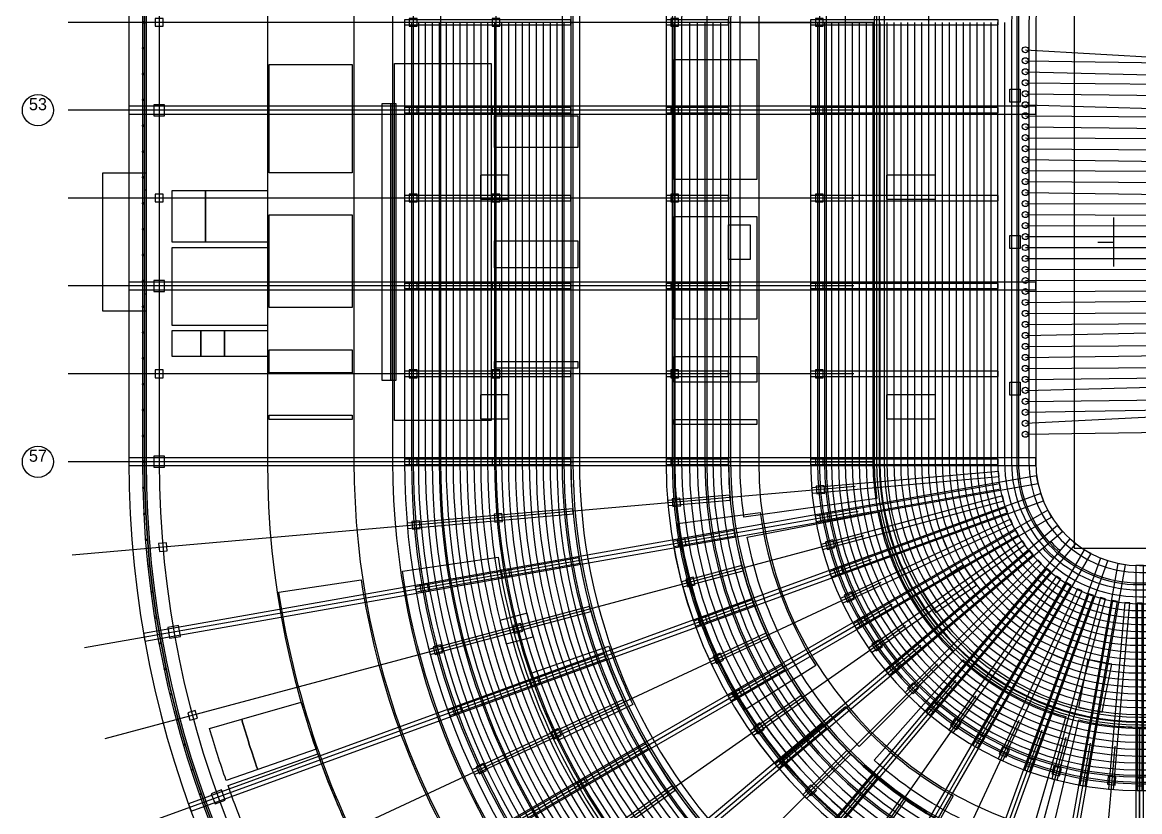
# Model space of a CAD drawing. Extents: x -180904 to 227412, y -304894 to 186390.
# Drawn here: x -180904 to -51864, y -65810 to 25384 of the extents above; entities that cross this region are included whole.
import ezdxf
from ezdxf.enums import TextEntityAlignment as Align

# ---------------------------------------------------------------- set-up
doc = ezdxf.new("R2010")
doc.units = 0
for name, color, linetype in [('01_GOALS', 3, 'CONTINUOUS'), ('01_SURFACE', 3, 'CONTINUOUS'), ('02_FRONT_ROW_LINE', 8, 'CONTINUOUS'), ('02_ROW_LINES', 8, 'CONTINUOUS'), ('02_TIER_EDGES', 8, 'CONTINUOUS'), ('05_LEVELS', 40, 'CONTINUOUS'), ('06_FLOOR_PLATES', 9, 'CONTINUOUS'), ('06_PROGRAM_CLUB_LOUNGE', 9, 'CONTINUOUS'), ('06_PROGRAM_CONCESSIONS', 9, 'CONTINUOUS'), ('06_PROGRAM_FIRST_AID', 9, 'CONTINUOUS'), ('06_PROGRAM_RETAIL', 9, 'CONTINUOUS'), ('06_PROGRAM_TOILETS', 9, 'CONTINUOUS'), ('07_CORES', 6, 'CONTINUOUS'), ('07_VOMITORIES', 6, 'CONTINUOUS'), ('08_COLUMNS', 8, 'CONTINUOUS'), ('08_GRID', 8, 'CONTINUOUS'), ('08_RAKERS', 8, 'CONTINUOUS'), ('09_DECK', 254, 'CONTINUOUS'), ('09_PRIMARY_FRAMES', 254, 'CONTINUOUS'), ('10_BANDS', 252, 'CONTINUOUS'), ('10_MULLIONS', 252, 'CONTINUOUS'), ('10_PORTALS', 252, 'CONTINUOUS'), ('10_SKIN', 252, 'CONTINUOUS'), ('11_AIR_HANDLING', 4, 'CONTINUOUS'), ('11_DUCT_ZONES', 4, 'CONTINUOUS'), ('11_RISERS', 4, 'CONTINUOUS'), ('12_CABLE_TRAYS', 30, 'CONTINUOUS'), ('12_RISERS', 30, 'CONTINUOUS'), ('12_ROOMS', 30, 'CONTINUOUS'), ('13_RISERS', 150, 'CONTINUOUS'), ('14_AIMING', 2, 'CONTINUOUS'), ('14_CATWALK', 2, 'CONTINUOUS'), ('14_FLOODLIGHTS', 2, 'CONTINUOUS'), ('15_BROADCAST_CAMERAS', 130, 'CONTINUOUS'), ('15_RIBBON_BOARDS', 130, 'CONTINUOUS'), ('15_SPEAKERS', 130, 'CONTINUOUS'), ('15_VIDEO_BOARDS', 130, 'CONTINUOUS'), ('16_EVENT_OPERATIONS', 33, 'CONTINUOUS'), ('16_MEDICAL', 33, 'CONTINUOUS'), ('16_SERVICE_CORRIDOR', 33, 'CONTINUOUS'), ('16_STORAGE', 33, 'CONTINUOUS'), ('16_TEAM_LOCKER_ROOMS', 33, 'CONTINUOUS')]:
    doc.layers.add(name, color=color, linetype=linetype)

msp = doc.modelspace()

# ---------------------------------------------------------------- linework, layer by layer
at = {"layer": '01_GOALS'}
for p, q in [((-54864, -2819.4), (-54864, 2819.4)), ((-54864, 2819.4), (-54864, 2819.4)), ((-56692.8, 0), (-56692.8, 0)), ((-56692.8, 0), (-54864, 0)), ((-54864, -2819.4), (-54864, -2819.4))]:
    msp.add_line(p, q, dxfattribs=at)
at = {"layer": '01_SURFACE'}
msp.add_lwpolyline([(-59436, -35356.8), (59436, -35356.8), (59436, 35356.8), (-59436, 35356.8)], close=True, dxfattribs=at)
at = {"layer": '02_FRONT_ROW_LINE'}
msp.add_lwpolyline([(65864, -25384), (65864, 25384, 0.414), (51864, 39384), (-51864, 39384, 0.414), (-65864, 25384), (-65864, -25384, 0.414), (-51864, -39384), (51864, -39384, 0.414)], format="xyb", close=True, dxfattribs=at)
at = {"layer": '02_ROW_LINES'}
for p, q in [((-135964, 25384), (-135964, -25384)), ((-135164, 25384), (-135164, -25384)), ((-134364, 25384), (-134364, -25384)), ((-133564, 25384), (-133564, -25384)), ((-132764, 25384), (-132764, -25384)), ((-131964, 25384), (-131964, -25384)), ((-131164, 25384), (-131164, -25384)), ((-130364, 25384), (-130364, -25384)), ((-129564, 25384), (-129564, -25384)), ((-128764, 25384), (-128764, -25384)), ((-127964, 25384), (-127964, -25384)), ((-127164, 25384), (-127164, -25384)), ((-126364, 25384), (-126364, -25384)), ((-125564, 25384), (-125564, -25384)), ((-124764, 25384), (-124764, -25384)), ((-123964, 25384), (-123964, -25384)), ((-123164, 25384), (-123164, -25384)), ((-122364, 25384), (-122364, -25384)), ((-121564, 25384), (-121564, -25384)), ((-120764, 25384), (-120764, -25384)), ((-119964, 25384), (-119964, -25384)), ((-119164, 25384), (-119164, -25384)), ((-118364, 25384), (-118364, -25384)), ((-117564, 25384), (-117564, -25384)), ((-105664, 25384), (-105664, -25384)), ((-104764, 25384), (-104764, -25384)), ((-103864, 25384), (-103864, -25384)), ((-102964, 25384), (-102964, -25384)), ((-102064, 25384), (-102064, -25384)), ((-101164, 25384), (-101164, -25384)), ((-100264, 25384), (-100264, -25384)), ((-99364, 25384), (-99364, -25384)), ((-89064, 25384), (-89064, -25384)), ((-88264, 25384), (-88264, -25384)), ((-87464, 25384), (-87464, -25384)), ((-86664, 25384), (-86664, -25384)), ((-85864, 25384), (-85864, -25384)), ((-85064, 25384), (-85064, -25384)), ((-84264, 25384), (-84264, -25384)), ((-83464, 25384), (-83464, -25384)), ((-82664, 25384), (-82664, -25384)), ((-81864, 25384), (-81864, -25384)), ((-81064, 25384), (-81064, -25384)), ((-80264, 25384), (-80264, -25384)), ((-79464, 25384), (-79464, -25384)), ((-78664, 25384), (-78664, -25384)), ((-77864, 25384), (-77864, -25384)), ((-77064, 25384), (-77064, -25384)), ((-76264, 25384), (-76264, -25384)), ((-75464, 25384), (-75464, -25384)), ((-74664, 25384), (-74664, -25384)), ((-73864, 25384), (-73864, -25384)), ((-73064, 25384), (-73064, -25384)), ((-72264, 25384), (-72264, -25384)), ((-71464, 25384), (-71464, -25384)), ((-70664, 25384), (-70664, -25384)), ((-69864, 25384), (-69864, -25384)), ((-69064, 25384), (-69064, -25384)), ((-68264, 25384), (-68264, -25384)), ((-67464, 25384), (-67464, -25384)), ((-66664, 25384), (-66664, -25384)), ((-65864, 25384), (-65864, -25384)), ((-51864, -39384), (51864, -39384)), ((-51864, -40184), (51864, -40184)), ((-51864, -40984), (51864, -40984)), ((-51864, -41784), (51864, -41784)), ((-51864, -42584), (51864, -42584)), ((-51864, -43384), (51864, -43384)), ((-51864, -44184), (51864, -44184)), ((-51864, -44984), (51864, -44984)), ((-51864, -45784), (51864, -45784)), ((-51864, -46584), (51864, -46584)), ((-51864, -47384), (51864, -47384)), ((-51864, -48184), (51864, -48184)), ((-51864, -48984), (51864, -48984)), ((-51864, -49784), (51864, -49784)), ((-51864, -50584), (51864, -50584)), ((-51864, -51384), (51864, -51384)), ((-51864, -52184), (51864, -52184)), ((-51864, -52984), (51864, -52984)), ((-51864, -53784), (51864, -53784)), ((-51864, -54584), (51864, -54584)), ((-51864, -55384), (51864, -55384)), ((-51864, -56184), (51864, -56184)), ((-51864, -56984), (51864, -56984)), ((-51864, -57784), (51864, -57784)), ((-51864, -58584), (51864, -58584)), ((-51864, -59384), (51864, -59384)), ((-51864, -60184), (51864, -60184)), ((-51864, -60984), (51864, -60984)), ((-51864, -61784), (51864, -61784)), ((-51864, -62584), (51864, -62584))]:
    msp.add_line(p, q, dxfattribs=at)
for centre, radius, start, end in [((-51864, 25384), 14800, 90, 180), ((-51864, 25384), 14000, 90, 180), ((-51864, -25384), 84100, 180, 270), ((-51864, -25384), 83300, 180, 270), ((-51864, -25384), 82500, 180, 270), ((-51864, -25384), 81700, 180, 270), ((-51864, -25384), 80900, 180, 270), ((-51864, -25384), 80100, 180, 270), ((-51864, -25384), 79300, 180, 270), ((-51864, -25384), 78500, 180, 270), ((-51864, -25384), 77700, 180, 270), ((-51864, -25384), 76900, 180, 270), ((-51864, -25384), 76100, 180, 270), ((-51864, -25384), 75300, 180, 270), ((-51864, -25384), 74500, 180, 270), ((-51864, -25384), 73700, 180, 270), ((-51864, -25384), 72900, 180, 270), ((-51864, -25384), 72100, 180, 270), ((-51864, -25384), 71300, 180, 270), ((-51864, -25384), 70500, 180, 270), ((-51864, -25384), 69700, 180, 270), ((-51864, -25384), 68900, 180, 270), ((-51864, -25384), 68100, 180, 270), ((-51864, -25384), 67300, 180, 270), ((-51864, -25384), 66500, 180, 270), ((-51864, -25384), 65700, 180, 270), ((-51864, -25384), 53800, 180, 270), ((-51864, -25384), 52900, 180, 270), ((-51864, -25384), 52000, 180, 270), ((-51864, -25384), 51100, 180, 270), ((-51864, -25384), 50200, 180, 270), ((-51864, -25384), 49300, 180, 270), ((-51864, -25384), 48400, 180, 270), ((-51864, -25384), 47500, 180, 270), ((-51864, -25384), 37200, 180, 270), ((-51864, -25384), 36400, 180, 270), ((-51864, -25384), 35600, 180, 270), ((-51864, -25384), 34800, 180, 270), ((-51864, -25384), 34000, 180, 270), ((-51864, -25384), 33200, 180, 270), ((-51864, -25384), 32400, 180, 270), ((-51864, -25384), 31600, 180, 270), ((-51864, -25384), 30800, 180, 270), ((-51864, -25384), 30000, 180, 270), ((-51864, -25384), 29200, 180, 270), ((-51864, -25384), 28400, 180, 270), ((-51864, -25384), 27600, 180, 270), ((-51864, -25384), 26800, 180, 270), ((-51864, -25384), 26000, 180, 270), ((-51864, -25384), 25200, 180, 270), ((-51864, -25384), 24400, 180, 270), ((-51864, -25384), 23600, 180, 270), ((-51864, -25384), 22800, 180, 270), ((-51864, -25384), 22000, 180, 270), ((-51864, -25384), 21200, 180, 270), ((-51864, -25384), 20400, 180, 270), ((-51864, -25384), 19600, 180, 270), ((-51864, -25384), 18800, 180, 270), ((-51864, -25384), 18000, 180, 270), ((-51864, -25384), 17200, 180, 270), ((-51864, -25384), 16400, 180, 270), ((-51864, -25384), 15600, 180, 270), ((-51864, -25384), 14800, 180, 270), ((-51864, -25384), 14000, 180, 270)]:
    msp.add_arc(centre, radius, start, end, dxfattribs=at)
at = {"layer": '02_TIER_EDGES'}
for p, q in [((-136764, 25384), (-136764, -25384)), ((-106564, 25384), (-106564, -25384)), ((-89864, 25384), (-89864, -25384)), ((-51864, -63384), (51864, -63384))]:
    msp.add_line(p, q, dxfattribs=at)
for radius in [84900, 54700, 38000]:
    msp.add_arc((-51864, -25384), radius, 180, 270, dxfattribs=at)
at = {"layer": '05_LEVELS'}
for points in [[(118564, -25384), (118564, 25384, 0.414), (51864, 92084), (-51864, 92084, 0.414), (-118564, 25384), (-118564, -25384, 0.414), (-51864, -92084), (51864, -92084, 0.414)], [(104764, -25384), (104764, 25384, 0.414), (51864, 78284), (-51864, 78284, 0.414), (-104764, 25384), (-104764, -25384, 0.414), (-51864, -78284), (51864, -78284, 0.414)], [(101864, -25384), (101864, 25384, 0.414), (51864, 75384), (-51864, 75384, 0.414), (-101864, 25384), (-101864, -25384, 0.414), (-51864, -75384), (51864, -75384, 0.414)], [(88064, -25384), (88064, 25384, 0.414), (51864, 61584), (-51864, 61584, 0.414), (-88064, 25384), (-88064, -25384, 0.414), (-51864, -61584), (51864, -61584, 0.414)]]:
    msp.add_lwpolyline(points, format="xyb", close=True, dxfattribs=at)
at = {"layer": '06_FLOOR_PLATES'}
for points in [[(152604, -25384), (152604, 25384, 0.414), (51864, 126124), (-51864, 126124, 0.414), (-152604, 25384), (-152604, -25384, 0.414), (-51864, -126124), (51864, -126124, 0.414)], [(138136.051, -25384), (138136.051, 25384, 0.414), (51864, 111656.051), (-51864, 111656.051, 0.414), (-138136.051, 25384), (-138136.051, -25384, 0.414), (-51864, -111656.051), (51864, -111656.051, 0.414)], [(132604, -25384), (132604, 25384, 0.414), (51864, 106124), (-51864, 106124, 0.414), (-132604, 25384), (-132604, -25384, 0.414), (-51864, -106124), (51864, -106124, 0.414)], [(106564, -25384), (106564, 25384, 0.414), (51864, 80084), (-51864, 80084, 0.414), (-106564, 25384), (-106564, -25384, 0.414), (-51864, -80084), (51864, -80084, 0.414)], [(105864, -25384), (105864, 25384, 0.414), (51864, 79384), (-51864, 79384, 0.414), (-105864, 25384), (-105864, -25384, 0.414), (-51864, -79384), (51864, -79384, 0.414)], [(85864, -25384), (85864, 25384, 0.414), (51864, 59384), (-51864, 59384, 0.414), (-85864, 25384), (-85864, -25384, 0.414), (-51864, -59384), (51864, -59384, 0.414)]]:
    msp.add_lwpolyline(points, format="xyb", close=True, dxfattribs=at)
at = {"layer": '06_PROGRAM_CLUB_LOUNGE'}
msp.add_lwpolyline([(-126764, 20613.589), (-126764, -20613.589), (-137936.051, -20613.589), (-137936.051, 20613.589)], close=True, dxfattribs=at)
msp.add_lwpolyline([(-125949.606, -36399.125, 0.33), (-62879.125, -99469.606), (-64522.136, -110520.182, -0.33), (-137000.182, -38042.136)], format="xyb", close=True, dxfattribs=at)
at = {"layer": '06_PROGRAM_CONCESSIONS'}
for points in [[(-142804, 3146.632), (-142804, -7576.521), (-152404, -7576.521), (-152404, 3146.632)], [(-96064, 2940.306), (-96064, -8929.108), (-105664, -8929.108), (-105664, 2940.306)], [(-116764, 130.092), (-116764, -2992.126), (-126364, -2992.126), (-126364, 130.092)]]:
    msp.add_lwpolyline(points, close=True, dxfattribs=at)
msp.add_lwpolyline([(-85828.297, -53669.448, 0.092), (-73407.692, -63978.162), (-78086.865, -72360.604, -0.092), (-93205.157, -59812.893)], format="xyb", close=True, dxfattribs=at)
at = {"layer": '06_PROGRAM_FIRST_AID'}
for points in [[(-142804, -19984.331), (-142804, -20520.489), (-152404, -20520.489), (-152404, -19984.331)], [(-96064, -20492.507), (-96064, -21085.977), (-105664, -21085.977), (-105664, -20492.507)]]:
    msp.add_lwpolyline(points, close=True, dxfattribs=at)
at = {"layer": '06_PROGRAM_RETAIL'}
for points in [[(-142804, -12440.032), (-142804, -15120.82), (-152404, -15120.82), (-152404, -12440.032)], [(-116764, -13797.786), (-116764, -14578.34), (-126364, -14578.34), (-126364, -13797.786)], [(-96064, -13227.131), (-96064, -16194.484), (-105664, -16194.484), (-105664, -13227.131)]]:
    msp.add_lwpolyline(points, close=True, dxfattribs=at)
at = {"layer": '06_PROGRAM_TOILETS'}
for points in [[(-96064, 21085.977), (-96064, 7238.328), (-105664, 7238.328), (-105664, 21085.977)], [(-142804, 20520.489), (-142804, 8010.143), (-152404, 8010.143), (-152404, 20520.489)], [(-116764, 14578.34), (-116764, 10935.752), (-126364, 10935.752), (-126364, 14578.34)]]:
    msp.add_lwpolyline(points, close=True, dxfattribs=at)
for points in [[(-95673.744, -31244.571, 0.108), (-89278.843, -48916.309), (-97405.143, -54027.398, -0.108), (-105188.983, -32517.456)], [(-141776.304, -39017.092, 0.097), (-129977.93, -71948.982), (-138223.957, -76864.573, -0.097), (-151267.816, -40456.258)], [(-113170.417, -46680.32, 0.028), (-110386.359, -53440.077), (-119042.979, -57590.129, -0.028), (-122238.854, -49830.469)]]:
    msp.add_lwpolyline(points, format="xyb", close=True, dxfattribs=at)
at = {"layer": '07_CORES'}
msp.add_lwpolyline([(-152604, -632.175), (-152604, -9632.175), (-163604, -9632.175), (-163604, -632.175)], close=True, dxfattribs=at)
msp.add_lwpolyline([(-146786.743, -59121.523, 0.021), (-143591.724, -67032.195), (-153607.656, -71579.844, -0.021), (-157151.545, -62805.39)], format="xyb", close=True, dxfattribs=at)
at = {"layer": '07_VOMITORIES'}
for points in [[(-124739, 7746), (-127989, 7746), (-127989, 4946), (-124739, 4946)], [(-75439, 7746), (-81089, 7746), (-81089, 4946), (-75439, 4946)], [(-124739, -17638), (-127989, -17638), (-127989, -20438), (-124739, -20438)], [(-75439, -17638), (-81089, -17638), (-81089, -20438), (-75439, -20438)], [(-72243.694, -37317.511), (-76941.498, -40456.483), (-75385.901, -42784.598), (-70688.098, -39645.626)], [(-122618.191, -42893.142), (-125757.45, -43734.304), (-125032.757, -46438.896), (-121893.498, -45597.734)], [(-57836.354, -48232.887), (-58938.614, -53774.323), (-56192.415, -54320.576), (-55090.155, -48779.139)]]:
    msp.add_lwpolyline(points, close=True, dxfattribs=at)
at = {"layer": '08_COLUMNS'}
for points in [[(-164654, 25834), (-165554, 25834), (-165554, 24934), (-164654, 24934)], [(-135314, 25834), (-136214, 25834), (-136214, 24934), (-135314, 24934)], [(-125754, 25834), (-126654, 25834), (-126654, 24934), (-125754, 24934)], [(-105114, 25834), (-106014, 25834), (-106014, 24934), (-105114, 24934)], [(-88414, 25834), (-89314, 25834), (-89314, 24934), (-88414, 24934)], [(-164474, 15860.4), (-165734, 15860.4), (-165734, 14600.4), (-164474, 14600.4)], [(-135314, 15680.4), (-136214, 15680.4), (-136214, 14780.4), (-135314, 14780.4)], [(-125754, 15680.4), (-126654, 15680.4), (-126654, 14780.4), (-125754, 14780.4)], [(-105114, 15680.4), (-106014, 15680.4), (-106014, 14780.4), (-105114, 14780.4)], [(-88414, 15680.4), (-89314, 15680.4), (-89314, 14780.4), (-88414, 14780.4)], [(-164654, 5526.8), (-165554, 5526.8), (-165554, 4626.8), (-164654, 4626.8)], [(-135314, 5526.8), (-136214, 5526.8), (-136214, 4626.8), (-135314, 4626.8)], [(-125754, 5526.8), (-126654, 5526.8), (-126654, 4626.8), (-125754, 4626.8)], [(-105114, 5526.8), (-106014, 5526.8), (-106014, 4626.8), (-105114, 4626.8)], [(-88414, 5526.8), (-89314, 5526.8), (-89314, 4626.8), (-88414, 4626.8)], [(-164474, -4446.8), (-165734, -4446.8), (-165734, -5706.8), (-164474, -5706.8)], [(-135314, -4626.8), (-136214, -4626.8), (-136214, -5526.8), (-135314, -5526.8)], [(-125754, -4626.8), (-126654, -4626.8), (-126654, -5526.8), (-125754, -5526.8)], [(-105114, -4626.8), (-106014, -4626.8), (-106014, -5526.8), (-105114, -5526.8)], [(-88414, -4626.8), (-89314, -4626.8), (-89314, -5526.8), (-88414, -5526.8)], [(-164654, -14780.4), (-165554, -14780.4), (-165554, -15680.4), (-164654, -15680.4)], [(-135314, -14780.4), (-136214, -14780.4), (-136214, -15680.4), (-135314, -15680.4)], [(-125754, -14780.4), (-126654, -14780.4), (-126654, -15680.4), (-125754, -15680.4)], [(-105114, -14780.4), (-106014, -14780.4), (-106014, -15680.4), (-105114, -15680.4)], [(-88414, -14780.4), (-89314, -14780.4), (-89314, -15680.4), (-88414, -15680.4)], [(-164474, -24754), (-165734, -24754), (-165734, -26014), (-164474, -26014)], [(-135314, -24934), (-136214, -24934), (-136214, -25834), (-135314, -25834)], [(-125754, -24934), (-126654, -24934), (-126654, -25834), (-125754, -25834)], [(-105114, -24934), (-106014, -24934), (-106014, -25834), (-105114, -25834)], [(-88414, -24934), (-89314, -24934), (-89314, -25834), (-88414, -25834)], [(-88314.136, -28121.255), (-89210.712, -28199.695), (-89132.271, -29096.27), (-88235.696, -29017.83)], [(-104950.588, -29576.756), (-105847.163, -29655.196), (-105768.723, -30551.771), (-104872.148, -30473.331)], [(-135035.668, -32208.859), (-135932.243, -32287.299), (-135853.803, -33183.875), (-134957.227, -33105.434)], [(-125512.046, -31375.65), (-126408.622, -31454.09), (-126330.181, -32350.666), (-125433.606, -32272.225)], [(-87936.865, -31287.677), (-88823.192, -31443.961), (-88666.909, -32330.288), (-87780.582, -32174.004)], [(-164264.02, -34766.009), (-165160.595, -34844.449), (-165082.155, -35741.024), (-164185.58, -35662.584)], [(-104383.155, -34187.602), (-105269.482, -34343.885), (-105113.198, -35230.212), (-104226.871, -35073.929)], [(-87285.058, -34409.169), (-88154.391, -34642.107), (-87921.454, -35511.44), (-87052.12, -35278.503)], [(-124709.587, -37771.7), (-125595.914, -37927.984), (-125439.63, -38814.311), (-124553.303, -38658.027)], [(-86363.674, -37461.975), (-87209.398, -37769.793), (-86901.58, -38615.516), (-86055.856, -38307.698)], [(-134124.349, -39431.777), (-135010.676, -39588.06), (-134854.392, -40474.387), (-133968.065, -40318.104)], [(-103416.019, -38731.448), (-104285.352, -38964.385), (-104052.415, -39833.718), (-103183.082, -39600.781)], [(-85179.728, -40422.859), (-85995.405, -40803.215), (-85615.048, -41618.892), (-84799.371, -41238.536)], [(-102056.541, -43173.711), (-102902.264, -43481.529), (-102594.446, -44327.252), (-101748.723, -44019.434)], [(-83742.229, -43269.289), (-84521.651, -43719.289), (-84071.651, -44498.711), (-83292.229, -44048.711)], [(-162872.599, -44318.092), (-164113.457, -44536.889), (-163894.66, -45777.747), (-162653.803, -45558.95)], [(-123352.728, -44073.473), (-124222.061, -44306.41), (-123989.124, -45175.743), (-123119.791, -44942.806)], [(-82062.117, -45979.6), (-82799.353, -46495.819), (-82283.135, -47233.056), (-81545.898, -46716.837)], [(-132586.979, -46547.783), (-133456.312, -46780.72), (-133223.375, -47650.053), (-132354.042, -47417.116)], [(-100315.068, -47480.584), (-101130.745, -47860.94), (-100750.388, -48676.617), (-99934.711, -48296.261)], [(-80152.179, -48533.167), (-80841.619, -49111.676), (-80263.11, -49801.116), (-79573.67, -49222.607)], [(-121451.797, -50233.007), (-122297.52, -50540.825), (-121989.702, -51386.548), (-121143.979, -51078.73)], [(-78026.951, -50910.555), (-78663.347, -51546.951), (-78026.951, -52183.347), (-77390.555, -51546.951)], [(-98204.853, -51619.289), (-98984.276, -52069.289), (-98534.276, -52848.711), (-97754.853, -52398.711)], [(-160927.243, -54141.533), (-161796.576, -54374.471), (-161563.639, -55243.804), (-160694.305, -55010.867)], [(-130435.258, -53502.719), (-131280.982, -53810.537), (-130973.163, -54656.261), (-130127.44, -54348.443)], [(-75702.607, -53093.67), (-76281.116, -53783.11), (-75591.676, -54361.619), (-75013.167, -53672.179)], [(-73196.837, -55065.898), (-73713.056, -55803.135), (-72975.819, -56319.353), (-72459.6, -55582.117)], [(-119021.261, -56203.425), (-119836.938, -56583.781), (-119456.581, -57399.458), (-118640.904, -57019.102)], [(-95741.956, -55558.327), (-96479.193, -56074.546), (-95962.974, -56811.782), (-95225.737, -56295.564)], [(-70528.711, -56812.229), (-70978.711, -57591.651), (-70199.289, -58041.651), (-69749.289, -57262.229)], [(-92945.121, -59267.72), (-93634.561, -59846.229), (-93056.052, -60535.669), (-92366.612, -59957.16)], [(-67718.536, -58319.371), (-68098.892, -59135.048), (-67283.215, -59515.405), (-66902.859, -58699.728)], [(-127685.563, -60243.655), (-128501.24, -60624.012), (-128120.884, -61439.689), (-127305.207, -61059.332)], [(-64787.698, -59575.856), (-65095.516, -60421.58), (-64249.793, -60729.398), (-63941.975, -59883.674)], [(-61758.503, -60572.12), (-61991.44, -61441.454), (-61122.107, -61674.391), (-60889.169, -60805.058)], [(-58654.004, -61300.582), (-58810.288, -62186.909), (-57923.961, -62343.192), (-57767.677, -61456.865)], [(-55497.83, -61755.696), (-55576.27, -62652.271), (-54679.695, -62730.712), (-54601.255, -61834.136)], [(-52314, -61934), (-52314, -62834), (-51414, -62834), (-51414, -61934)], [(-116079.617, -61939.289), (-116859.04, -62389.289), (-116409.04, -63168.711), (-115629.617, -62718.711)], [(-89835.634, -62719.238), (-90472.03, -63355.634), (-89835.634, -63992.03), (-89199.238, -63355.634)], [(-157898.259, -63306.882), (-159082.271, -63737.827), (-158651.326, -64921.84), (-157467.313, -64490.895)]]:
    msp.add_lwpolyline(points, close=True, dxfattribs=at)
at = {"layer": '08_GRID'}
for p, q in [((-84864, 25384), (-175604, 25384)), ((-84864, 15230.4), (-175604, 15230.4)), ((-84864, 5076.8), (-175604, 5076.8)), ((-84864, -5076.8), (-175604, -5076.8)), ((-84864, -15230.4), (-175604, -15230.4)), ((-84864, -25384), (-175604, -25384)), ((-84738.425, -28260.14), (-175133.132, -36168.652)), ((-84362.656, -31114.39), (-173724.111, -46871.226)), ((-83739.552, -33925.028), (-171387.662, -57410.269)), ((-82873.856, -36670.665), (-168141.565, -67705.573)), ((-81772.157, -39330.403), (-164010.526, -77678.784)), ((-80442.838, -41884), (-159025.983, -87254)), ((-78896.017, -44312.022), (-153225.874, -96358.348)), ((-77143.467, -46595.991), (-146654.339, -104922.539)), ((-75198.524, -48718.524), (-139361.393, -112881.393)), ((-73075.991, -50663.467), (-131402.539, -120174.339)), ((-70792.022, -52416.017), (-122838.348, -126745.874)), ((-68364, -53962.838), (-113734, -132545.983)), ((-65810.403, -55292.157), (-104158.784, -137530.526)), ((-63150.665, -56393.856), (-94185.573, -141661.565)), ((-60405.028, -57259.552), (-83890.269, -144907.662)), ((-57594.39, -57882.656), (-73351.226, -147244.111)), ((-54740.14, -58258.425), (-62648.652, -148653.132)), ((-51864, -58384), (-51864, -149124))]:
    msp.add_line(p, q, dxfattribs=at)
for points in [[(165104, -25384), (165104, 25384, 0.414), (51864, 138624), (-51864, 138624, 0.414), (-165104, 25384), (-165104, -25384, 0.414), (-51864, -138624), (51864, -138624, 0.414)], [(135764, -25384), (135764, 25384, 0.414), (51864, 109284), (-51864, 109284, 0.414), (-135764, 25384), (-135764, -25384, 0.414), (-51864, -109284), (51864, -109284, 0.414)], [(126204, -25384), (126204, 25384, 0.414), (51864, 99724), (-51864, 99724, 0.414), (-126204, 25384), (-126204, -25384, 0.414), (-51864, -99724), (51864, -99724, 0.414)], [(105564, -25384), (105564, 25384, 0.414), (51864, 79084), (-51864, 79084, 0.414), (-105564, 25384), (-105564, -25384, 0.414), (-51864, -79084), (51864, -79084, 0.414)], [(88864, -25384), (88864, 25384, 0.414), (51864, 62384), (-51864, 62384, 0.414), (-88864, 25384), (-88864, -25384, 0.414), (-51864, -62384), (51864, -62384, 0.414)]]:
    msp.add_lwpolyline(points, format="xyb", close=True, dxfattribs=at)
for centre in [(-179104, 15230.4), (-179104, -25384)]:
    msp.add_circle(centre, 1800, dxfattribs=at)
at = {"layer": '08_RAKERS'}
for points in [[(-117564, 25684), (-136764, 25684), (-136764, 25084), (-117564, 25084)], [(-99364, 25684), (-106564, 25684), (-106564, 25084), (-99364, 25084)], [(-68194.097, 25684), (-89864, 25684), (-89864, 25084), (-68194.097, 25084)], [(-117564, 15530.4), (-136764, 15530.4), (-136764, 14930.4), (-117564, 14930.4)], [(-99364, 15530.4), (-106564, 15530.4), (-106564, 14930.4), (-99364, 14930.4)], [(-68194.097, 15530.4), (-89864, 15530.4), (-89864, 14930.4), (-68194.097, 14930.4)], [(-117564, 5376.8), (-136764, 5376.8), (-136764, 4776.8), (-117564, 4776.8)], [(-99364, 5376.8), (-106564, 5376.8), (-106564, 4776.8), (-99364, 4776.8)], [(-68194.097, 5376.8), (-89864, 5376.8), (-89864, 4776.8), (-68194.097, 4776.8)], [(-117564, -4776.8), (-136764, -4776.8), (-136764, -5376.8), (-117564, -5376.8)], [(-99364, -4776.8), (-106564, -4776.8), (-106564, -5376.8), (-99364, -5376.8)], [(-68194.097, -4776.8), (-89864, -4776.8), (-89864, -5376.8), (-68194.097, -5376.8)], [(-117564, -14930.4), (-136764, -14930.4), (-136764, -15530.4), (-117564, -15530.4)], [(-99364, -14930.4), (-106564, -14930.4), (-106564, -15530.4), (-99364, -15530.4)], [(-68194.097, -14930.4), (-89864, -14930.4), (-89864, -15530.4), (-68194.097, -15530.4)], [(-117564, -25084), (-136764, -25084), (-136764, -25684), (-117564, -25684)], [(-99364, -25084), (-106564, -25084), (-106564, -25684), (-99364, -25684)], [(-68194.097, -25084), (-89864, -25084), (-89864, -25684), (-68194.097, -25684)], [(-68158.103, -26508.403), (-89745.545, -28397.06), (-89693.252, -28994.777), (-68105.809, -27106.12)], [(-67998.101, -27924.249), (-89338.789, -31687.188), (-89234.6, -32278.073), (-67893.912, -28515.134)], [(-99209.395, -29225.039), (-106381.997, -29852.561), (-106329.703, -30450.278), (-99157.101, -29822.756)], [(-67715.308, -29320.762), (-88646.827, -34929.346), (-88491.536, -35508.901), (-67560.017, -29900.318)], [(-117340.138, -30811.274), (-136467.077, -32484.664), (-136414.783, -33082.381), (-117287.845, -31408.991)], [(-67311.878, -30687.314), (-87674.926, -38098.858), (-87469.714, -38662.673), (-67106.666, -31251.13)], [(-66790.88, -32013.505), (-86430.481, -41171.602), (-86176.91, -41715.386), (-66537.309, -32557.29)], [(-98694.463, -33336.846), (-105785.079, -34587.113), (-105680.89, -35177.998), (-98590.274, -33927.731)], [(-66156.279, -33289.241), (-84922.965, -44124.192), (-84622.965, -44643.808), (-65856.279, -33808.856)], [(-65412.905, -34504.813), (-83163.851, -46934.159), (-82819.705, -47425.65), (-65068.759, -34996.305)], [(-64566.416, -35650.971), (-81166.525, -49580.116), (-80780.853, -50039.743), (-64180.744, -36110.597)], [(-116617.964, -36497.243), (-135526.273, -39831.288), (-135422.084, -40422.173), (-116513.775, -37088.128)], [(-97823.122, -37388.127), (-104777.788, -39251.624), (-104622.497, -39831.18), (-97667.831, -37967.682)], [(-63623.254, -36718.99), (-78946.19, -52041.926), (-78521.926, -52466.19), (-63198.99, -37143.254)], [(-62590.597, -37700.744), (-76519.743, -54300.853), (-76060.116, -54686.525), (-62130.971, -38086.416)], [(-61476.305, -38588.759), (-73905.65, -56339.705), (-73414.159, -56683.851), (-60984.813, -38932.905)], [(-60288.856, -39376.279), (-71123.808, -58142.965), (-70604.192, -58442.965), (-59769.241, -39676.279)], [(-59037.29, -40057.309), (-68195.386, -59696.91), (-67651.602, -59950.481), (-58493.505, -40310.88)], [(-57731.13, -40626.666), (-65142.673, -60989.714), (-64578.858, -61194.926), (-57167.314, -40831.878)], [(-56380.318, -41080.017), (-61988.901, -62011.536), (-61409.346, -62166.827), (-55800.762, -41235.308)], [(-115402.973, -42098.634), (-133948.748, -47067.959), (-133793.457, -47647.515), (-115247.681, -42678.189)], [(-96602.006, -41348.049), (-103367.792, -43810.594), (-103162.58, -44374.41), (-96396.793, -41911.865)], [(-54995.134, -41413.912), (-58758.073, -62754.6), (-58167.188, -62858.789), (-54404.249, -41518.101)], [(-53586.12, -41625.809), (-55474.777, -63213.252), (-54877.06, -63265.545), (-52988.403, -41678.103)], [(-52164, -41714.097), (-52164, -63384), (-51564, -63384), (-51564, -41714.097)], [(-95040.405, -45186.475), (-101565.821, -48229.327), (-101312.25, -48773.111), (-94786.834, -45730.26)], [(-113704.411, -47572.816), (-131746.51, -54139.602), (-131541.297, -54703.418), (-113499.199, -48136.631)], [(-93150.207, -48874.192), (-99385.59, -52474.192), (-99085.59, -52993.808), (-92850.207, -49393.808)], [(-111535.207, -52878.127), (-128936.317, -60992.398), (-128682.746, -61536.183), (-111281.636, -53421.912)], [(-90945.795, -52383.135), (-96843.69, -56512.885), (-96499.544, -57004.377), (-90601.649, -52874.626)], [(-88443.947, -55686.598), (-93959.467, -60314.669), (-93573.795, -60774.296), (-88058.275, -56146.225)], [(-108911.869, -57974.192), (-125539.557, -67574.192), (-125239.557, -68093.808), (-108611.869, -58493.808)], [(-85663.704, -58759.44), (-90754.873, -63850.609), (-90330.609, -64274.873), (-85239.44, -59183.704)], [(-82626.225, -61578.275), (-87254.296, -67093.795), (-86794.669, -67479.467), (-82166.598, -61963.947)], [(-105854.362, -62822.226), (-121582.081, -73834.894), (-121237.936, -74326.385), (-105510.216, -63313.717)], [(-79354.626, -64121.649), (-83484.377, -70019.544), (-82992.885, -70363.69), (-78863.135, -64465.795)]]:
    msp.add_lwpolyline(points, close=True, dxfattribs=at)
at = {"layer": '09_DECK'}
for points in [[(168604, -25384), (168604, 25384, 0.414), (51864, 142124), (-51864, 142124, 0.414), (-168604, 25384), (-168604, -25384, 0.414), (-51864, -142124), (51864, -142124, 0.414)], [(63864, -25384), (63864, 25384, 0.414), (51864, 37384), (-51864, 37384, 0.414), (-63864, 25384), (-63864, -25384, 0.414), (-51864, -37384), (51864, -37384, 0.414)]]:
    msp.add_lwpolyline(points, format="xyb", close=True, dxfattribs=at)
at = {"layer": '09_PRIMARY_FRAMES'}
for points in [[(-63864, 15680.4), (-168604, 15680.4), (-168604, 14780.4), (-63864, 14780.4)], [(-63864, -4626.8), (-168604, -4626.8), (-168604, -5526.8), (-63864, -5526.8)], [(-63864, -24934), (-168604, -24934), (-168604, -25834), (-63864, -25834)], [(-63759.835, -27024.615), (-166908.599, -45212.525), (-166752.315, -46098.852), (-63603.551, -27910.942)], [(-63294.221, -29065.38), (-161717.626, -64888.57), (-161409.807, -65734.293), (-62986.402, -29911.103)], [(-62481.305, -30994.289), (-153188.806, -83364.289), (-152738.806, -84143.711), (-62031.305, -31773.711)], [(-61345.788, -32752.731), (-141581.283, -100078.306), (-141002.774, -100767.746), (-60767.279, -33442.171)], [(-59922.171, -34287.279), (-127247.746, -114522.774), (-126558.306, -115101.283), (-59232.731, -34865.788)], [(-58253.711, -35551.305), (-110623.711, -126258.806), (-109844.289, -126708.806), (-57474.289, -36001.305)], [(-56391.103, -36506.402), (-92214.293, -134929.807), (-91368.57, -135237.626), (-55545.38, -36814.221)], [(-54390.942, -37123.551), (-72578.852, -140272.315), (-71692.525, -140428.599), (-53504.615, -37279.835)], [(-52314, -37384), (-52314, -142124), (-51414, -142124), (-51414, -37384)]]:
    msp.add_lwpolyline(points, close=True, dxfattribs=at)
at = {"layer": '10_BANDS'}
for points in [[(-51864, 140324, 0.414), (-166804, 25384), (-167004, 25384, -0.414), (-51864, 140524)], [(-51864, 140324, 0.414), (-166804, 25384), (-167004, 25384, -0.414), (-51864, 140524)], [(-51864, 140324, 0.414), (-166804, 25384), (-167004, 25384, -0.414), (-51864, 140524)], [(-51864, 140324, 0.414), (-166804, 25384), (-167004, 25384, -0.414), (-51864, 140524)], [(-166804, -25384, 0.414), (-51864, -140324), (-51864, -140524, -0.414), (-167004, -25384)], [(-166804, -25384, 0.414), (-51864, -140324), (-51864, -140524, -0.414), (-167004, -25384)], [(-166804, -25384, 0.414), (-51864, -140324), (-51864, -140524, -0.414), (-167004, -25384)], [(-166804, -25384, 0.414), (-51864, -140324), (-51864, -140524, -0.414), (-167004, -25384)]]:
    msp.add_lwpolyline(points, format="xyb", close=True, dxfattribs=at)
msp.add_lwpolyline([(-166804, 25384), (-166804, -25384), (-167004, -25384), (-167004, 25384)], close=True, dxfattribs=at)
msp.add_lwpolyline([(-166804, 25384), (-166804, -25384), (-167004, -25384), (-167004, 25384)], close=True, dxfattribs=at)
msp.add_lwpolyline([(-166804, 25384), (-166804, -25384), (-167004, -25384), (-167004, 25384)], close=True, dxfattribs=at)
msp.add_lwpolyline([(-166804, 25384), (-166804, -25384), (-167004, -25384), (-167004, 25384)], close=True, dxfattribs=at)
at = {"layer": '10_MULLIONS'}
for points in [[(-166804, 25434), (-167054, 25434), (-167054, 25334), (-166804, 25334)], [(-166804, 22447.647), (-167054, 22447.647), (-167054, 22347.647), (-166804, 22347.647)], [(-166804, 19461.294), (-167054, 19461.294), (-167054, 19361.294), (-166804, 19361.294)], [(-166804, 16474.941), (-167054, 16474.941), (-167054, 16374.941), (-166804, 16374.941)], [(-166804, 13488.588), (-167054, 13488.588), (-167054, 13388.588), (-166804, 13388.588)], [(-166804, 10502.235), (-167054, 10502.235), (-167054, 10402.235), (-166804, 10402.235)], [(-166804, 7515.882), (-167054, 7515.882), (-167054, 7415.882), (-166804, 7415.882)], [(-166804, 4529.529), (-167054, 4529.529), (-167054, 4429.529), (-166804, 4429.529)], [(-166804, 1543.176), (-167054, 1543.176), (-167054, 1443.176), (-166804, 1443.176)], [(-166804, -1443.176), (-167054, -1443.176), (-167054, -1543.176), (-166804, -1543.176)], [(-166804, -4429.529), (-167054, -4429.529), (-167054, -4529.529), (-166804, -4529.529)], [(-166804, -7415.882), (-167054, -7415.882), (-167054, -7515.882), (-166804, -7515.882)], [(-166804, -10402.235), (-167054, -10402.235), (-167054, -10502.235), (-166804, -10502.235)], [(-166804, -13388.588), (-167054, -13388.588), (-167054, -13488.588), (-166804, -13488.588)], [(-166804, -16374.941), (-167054, -16374.941), (-167054, -16474.941), (-166804, -16474.941)], [(-166804, -19361.294), (-167054, -19361.294), (-167054, -19461.294), (-166804, -19461.294)], [(-166804, -22347.647), (-167054, -22347.647), (-167054, -22447.647), (-166804, -22447.647)], [(-166804, -25334), (-167054, -25334), (-167054, -25434), (-166804, -25434)], [(-166765.922, -28342.796), (-167015.836, -28349.34), (-167013.218, -28449.306), (-166763.304, -28442.761)], [(-166649.096, -31349.563), (-166898.753, -31362.647), (-166893.519, -31462.51), (-166643.862, -31449.426)], [(-166453.601, -34352.243), (-166702.831, -34371.857), (-166694.985, -34471.549), (-166445.755, -34451.934)], [(-166179.573, -37348.775), (-166428.204, -37374.908), (-166417.751, -37474.36), (-166169.12, -37448.228)], [(-165827.199, -40337.108), (-166075.06, -40369.74), (-166062.007, -40468.884), (-165814.146, -40436.253)], [(-165396.72, -43315.193), (-165643.642, -43354.302), (-165627.998, -43453.07), (-165381.076, -43413.962)], [(-164888.431, -46280.989), (-165134.245, -46326.547), (-165116.021, -46424.873), (-164870.207, -46379.314)], [(-164302.681, -49232.462), (-164547.218, -49284.44), (-164526.427, -49382.255), (-164281.89, -49330.277)], [(-163639.871, -52167.592), (-163882.963, -52225.953), (-163859.619, -52323.19), (-163616.526, -52264.829)], [(-162900.455, -55084.365), (-163141.937, -55149.07), (-163116.055, -55245.662), (-162874.574, -55180.957)], [(-162084.941, -57980.783), (-162324.646, -58051.787), (-162296.244, -58147.669), (-162056.54, -58076.665)], [(-161193.887, -60854.861), (-161431.651, -60932.115), (-161400.749, -61027.22), (-161162.985, -60949.966)], [(-160227.903, -63704.628), (-160463.564, -63788.08), (-160430.183, -63882.344), (-160194.523, -63798.892)]]:
    msp.add_lwpolyline(points, close=True, dxfattribs=at)
at = {"layer": '10_PORTALS'}
msp.add_lwpolyline([(-166604, 8000), (-166604, -8000), (-171604, -8000), (-171604, 8000)], close=True, dxfattribs=at)
at = {"layer": '10_SKIN'}
for points in [[(-51864, 140124, 0.414), (-166604, 25384), (-166804, 25384, -0.414), (-51864, 140324)], [(-166604, -25384, 0.414), (-51864, -140124), (-51864, -140324, -0.414), (-166804, -25384)]]:
    msp.add_lwpolyline(points, format="xyb", close=True, dxfattribs=at)
for points in [[(-166604, 25384), (-166604, 6000), (-166804, 6000), (-166804, 25384)], [(-166604, 25384), (-166604, -25384), (-166804, -25384), (-166804, 25384)], [(-166604, -6000), (-166604, -25384), (-166804, -25384), (-166804, -6000)]]:
    msp.add_lwpolyline(points, close=True, dxfattribs=at)
at = {"layer": '11_AIR_HANDLING'}
msp.add_lwpolyline([(-152604, 5967.825), (-152604, -32.175), (-159754, -32.175), (-159754, 5967.825)], close=True, dxfattribs=at)
msp.add_lwpolyline([(-152604, 5967.825), (-152604, -32.175), (-159754, -32.175), (-159754, 5967.825)], close=True, dxfattribs=at)
msp.add_lwpolyline([(-152604, 5967.825), (-152604, -32.175), (-159754, -32.175), (-159754, 5967.825)], close=True, dxfattribs=at)
msp.add_lwpolyline([(-152604, 5967.825), (-152604, -32.175), (-159754, -32.175), (-159754, 5967.825)], close=True, dxfattribs=at)
msp.add_lwpolyline([(-152604, 5967.825), (-152604, -32.175), (-159754, -32.175), (-159754, 5967.825)], close=True, dxfattribs=at)
msp.add_lwpolyline([(-148698.178, -53163.302, 0.014), (-146975.764, -58584.903), (-153726.301, -60941.33, -0.014), (-155570.963, -55134.932)], format="xyb", close=True, dxfattribs=at)
msp.add_lwpolyline([(-148698.178, -53163.302, 0.014), (-146975.764, -58584.903), (-153726.301, -60941.33, -0.014), (-155570.963, -55134.932)], format="xyb", close=True, dxfattribs=at)
msp.add_lwpolyline([(-148698.178, -53163.302, 0.014), (-146975.764, -58584.903), (-153726.301, -60941.33, -0.014), (-155570.963, -55134.932)], format="xyb", close=True, dxfattribs=at)
msp.add_lwpolyline([(-148698.178, -53163.302, 0.014), (-146975.764, -58584.903), (-153726.301, -60941.33, -0.014), (-155570.963, -55134.932)], format="xyb", close=True, dxfattribs=at)
msp.add_lwpolyline([(-148698.178, -53163.302, 0.014), (-146975.764, -58584.903), (-153726.301, -60941.33, -0.014), (-155570.963, -55134.932)], format="xyb", close=True, dxfattribs=at)
at = {"layer": '11_DUCT_ZONES'}
for points in [[(142604, -25384), (142604, 25384, 0.414), (51864, 116124), (-51864, 116124, 0.414), (-142604, 25384), (-142604, -25384, 0.414), (-51864, -116124), (51864, -116124, 0.414)], [(132604, -25384), (132604, 25384, 0.414), (51864, 106124), (-51864, 106124, 0.414), (-132604, 25384), (-132604, -25384, 0.414), (-51864, -106124), (51864, -106124, 0.414)], [(116564, -25384), (116564, 25384, 0.414), (51864, 90084), (-51864, 90084, 0.414), (-116564, 25384), (-116564, -25384, 0.414), (-51864, -90084), (51864, -90084, 0.414)], [(106564, -25384), (106564, 25384, 0.414), (51864, 80084), (-51864, 80084, 0.414), (-106564, 25384), (-106564, -25384, 0.414), (-51864, -80084), (51864, -80084, 0.414)], [(95864, -25384), (95864, 25384, 0.414), (51864, 69384), (-51864, 69384, 0.414), (-95864, 25384), (-95864, -25384, 0.414), (-51864, -69384), (51864, -69384, 0.414)], [(85864, -25384), (85864, 25384, 0.414), (51864, 59384), (-51864, 59384, 0.414), (-85864, 25384), (-85864, -25384, 0.414), (-51864, -59384), (51864, -59384, 0.414)]]:
    msp.add_lwpolyline(points, format="xyb", close=True, dxfattribs=at)
at = {"layer": '11_RISERS'}
msp.add_lwpolyline([(-152604, -10232.175), (-152604, -13232.175), (-157554, -13232.175), (-157554, -10232.175)], close=True, dxfattribs=at)
at = {"layer": '12_CABLE_TRAYS'}
for points in [[(81964, -25384), (81964, 25384, 0.414), (51864, 55484), (-51864, 55484, 0.414), (-81964, 25384), (-81964, -25384, 0.414), (-51864, -55484), (51864, -55484, 0.414)], [(81364, -25384), (81364, 25384, 0.414), (51864, 54884), (-51864, 54884, 0.414), (-81364, 25384), (-81364, -25384, 0.414), (-51864, -54884), (51864, -54884, 0.414)]]:
    msp.add_lwpolyline(points, format="xyb", close=True, dxfattribs=at)
at = {"layer": '12_RISERS'}
msp.add_lwpolyline([(-157554, -10232.175), (-157554, -13232.175), (-160304, -13232.175), (-160304, -10232.175)], close=True, dxfattribs=at)
at = {"layer": '12_ROOMS'}
msp.add_lwpolyline([(-159754, 5967.825), (-159754, -32.175), (-163604, -32.175), (-163604, 5967.825)], close=True, dxfattribs=at)
msp.add_lwpolyline([(-159754, 5967.825), (-159754, -32.175), (-163604, -32.175), (-163604, 5967.825)], close=True, dxfattribs=at)
msp.add_lwpolyline([(-159754, 5967.825), (-159754, -32.175), (-163604, -32.175), (-163604, 5967.825)], close=True, dxfattribs=at)
msp.add_lwpolyline([(-159754, 5967.825), (-159754, -32.175), (-163604, -32.175), (-163604, 5967.825)], close=True, dxfattribs=at)
msp.add_lwpolyline([(-159754, 5967.825), (-159754, -32.175), (-163604, -32.175), (-163604, 5967.825)], close=True, dxfattribs=at)
msp.add_lwpolyline([(-155570.963, -55134.932, 0.014), (-153726.301, -60941.33), (-157361.206, -62210.176, -0.014), (-159271.693, -56196.579)], format="xyb", close=True, dxfattribs=at)
msp.add_lwpolyline([(-155570.963, -55134.932, 0.014), (-153726.301, -60941.33), (-157361.206, -62210.176, -0.014), (-159271.693, -56196.579)], format="xyb", close=True, dxfattribs=at)
msp.add_lwpolyline([(-155570.963, -55134.932, 0.014), (-153726.301, -60941.33), (-157361.206, -62210.176, -0.014), (-159271.693, -56196.579)], format="xyb", close=True, dxfattribs=at)
msp.add_lwpolyline([(-155570.963, -55134.932, 0.014), (-153726.301, -60941.33), (-157361.206, -62210.176, -0.014), (-159271.693, -56196.579)], format="xyb", close=True, dxfattribs=at)
msp.add_lwpolyline([(-155570.963, -55134.932, 0.014), (-153726.301, -60941.33), (-157361.206, -62210.176, -0.014), (-159271.693, -56196.579)], format="xyb", close=True, dxfattribs=at)
at = {"layer": '13_RISERS'}
msp.add_lwpolyline([(-160304, -10232.175), (-160304, -13232.175), (-163604, -13232.175), (-163604, -10232.175)], close=True, dxfattribs=at)
at = {"layer": '14_AIMING'}
for p, q in [((-65064, 22211), (-46085.76, 21100.45)), ((-65064, 20941.8), (10879.372, 19894.71)), ((-65064, 19672.6), (-24327.016, 18688.97)), ((-65064, 18403.4), (32638.116, 17483.23)), ((-65064, 17134.2), (-2568.271, 16277.49)), ((-65064, 15865), (-37774.659, 15071.75)), ((-65064, 14595.8), (19190.473, 13866.01)), ((-65064, 13326.6), (-16015.915, 12660.27)), ((-65064, 12057.4), (40949.217, 11454.53)), ((-65064, 10788.2), (5742.829, 10248.79)), ((-65064, 9519), (-29463.558, 9043.05)), ((-65064, 8249.8), (27501.574, 7837.31)), ((-65064, 6980.6), (-7704.814, 6631.57)), ((-65064, 5711.4), (-42911.202, 5425.83)), ((-65064, 4442.2), (14053.93, 4220.09)), ((-65064, 3173), (-21152.458, 3014.35)), ((-65064, 1903.8), (35812.674, 1808.61)), ((-65064, 634.6), (606.287, 602.87)), ((-65064, -634.6), (-34600.101, -602.87)), ((-65064, -1903.8), (22365.031, -1808.61)), ((-65064, -3173), (-12841.357, -3014.35)), ((-65064, -4442.2), (44123.775, -4220.09)), ((-65064, -5711.4), (8917.387, -5425.83)), ((-65064, -6980.6), (-26289.001, -6631.57)), ((-65064, -8249.8), (30676.132, -7837.31)), ((-65064, -9519), (-4530.256, -9043.05)), ((-65064, -10788.2), (-39736.644, -10248.79)), ((-65064, -12057.4), (17228.488, -11454.53)), ((-65064, -13326.6), (-17977.9, -12660.27)), ((-65064, -14595.8), (38987.232, -13866.01)), ((-65064, -15865), (3780.845, -15071.75)), ((-65064, -17134.2), (-31425.543, -16277.49)), ((-65064, -18403.4), (25539.589, -17483.23)), ((-65064, -19672.6), (-9666.799, -18688.97)), ((-65064, -20941.8), (-44873.187, -19894.71)), ((-65064, -22211), (12091.945, -21100.45))]:
    msp.add_line(p, q, dxfattribs=at)
at = {"layer": '14_CATWALK'}
for points in [[(66064, -25384), (66064, 25384, 0.414), (51864, 39584), (-51864, 39584, 0.414), (-66064, 25384), (-66064, -25384, 0.414), (-51864, -39584), (51864, -39584, 0.414)], [(64664, -25384), (64664, 25384, 0.414), (51864, 38184), (-51864, 38184, 0.414), (-64664, 25384), (-64664, -25384, 0.414), (-51864, -38184), (51864, -38184, 0.414)]]:
    msp.add_lwpolyline(points, format="xyb", close=True, dxfattribs=at)
at = {"layer": '14_FLOODLIGHTS'}
for centre in [(-65064, 22211), (-65064, 20941.8), (-65064, 19672.6), (-65064, 18403.4), (-65064, 17134.2), (-65064, 15865), (-65064, 14595.8), (-65064, 13326.6), (-65064, 12057.4), (-65064, 10788.2), (-65064, 9519), (-65064, 8249.8), (-65064, 6980.6), (-65064, 5711.4), (-65064, 4442.2), (-65064, 3173), (-65064, 1903.8), (-65064, 634.6), (-65064, -634.6), (-65064, -1903.8), (-65064, -3173), (-65064, -4442.2), (-65064, -5711.4), (-65064, -6980.6), (-65064, -8249.8), (-65064, -9519), (-65064, -10788.2), (-65064, -12057.4), (-65064, -13326.6), (-65064, -14595.8), (-65064, -15865), (-65064, -17134.2), (-65064, -18403.4), (-65064, -19672.6), (-65064, -20941.8), (-65064, -22211)]:
    msp.add_circle(centre, 350, dxfattribs=at)
at = {"layer": '15_BROADCAST_CAMERAS'}
msp.add_lwpolyline([(-96864, 2000), (-96864, -2000), (-99364, -2000), (-99364, 2000)], close=True, dxfattribs=at)
at = {"layer": '15_RIBBON_BOARDS'}
for points in [[(-51864, 90834, 0.414), (-117314, 25384), (-117514, 25384, -0.414), (-51864, 91034)], [(-51864, 72634, 0.414), (-99114, 25384), (-99314, 25384, -0.414), (-51864, 72834)], [(-117314, -25384, 0.414), (-51864, -90834), (-51864, -91034, -0.414), (-117514, -25384)], [(-99114, -25384, 0.414), (-51864, -72634), (-51864, -72834, -0.414), (-99314, -25384)]]:
    msp.add_lwpolyline(points, format="xyb", close=True, dxfattribs=at)
for points in [[(-117314, 25384), (-117314, -25384), (-117514, -25384), (-117514, 25384)], [(-99114, 25384), (-99114, -25384), (-99314, -25384), (-99314, 25384)]]:
    msp.add_lwpolyline(points, close=True, dxfattribs=at)
at = {"layer": '15_SPEAKERS'}
for points in [[(-65664, 17672.667), (-65664, 16172.667), (-66864, 16172.667), (-66864, 17672.667)], [(-65664, 750), (-65664, -750), (-66864, -750), (-66864, 750)], [(-65664, -16172.667), (-65664, -17672.667), (-66864, -17672.667), (-66864, -16172.667)]]:
    msp.add_lwpolyline(points, close=True, dxfattribs=at)
msp.add_lwpolyline([(-62148.855, -34585.182, 0.028), (-61065.182, -35668.855), (-61865.285, -36563.19, -0.028), (-63043.19, -35385.285)], format="xyb", close=True, dxfattribs=at)
at = {"layer": '15_VIDEO_BOARDS'}
for points in [[(-138364, 16000), (-138364, -16000), (-139364, -16000), (-139364, 16000)], [(-137764, 16000), (-137764, -16000), (-138364, -16000), (-138364, 16000)]]:
    msp.add_lwpolyline(points, close=True, dxfattribs=at)
at = {"layer": '16_EVENT_OPERATIONS'}
msp.add_lwpolyline([(-81964.261, -31162.994, 0.152), (-73370.839, -47221.545), (-84247.054, -58265.002, -0.152), (-97186.253, -34085.487)], format="xyb", close=True, dxfattribs=at)
at = {"layer": '16_MEDICAL'}
msp.add_lwpolyline([(-72233.423, -48286.164, 0.112), (-60406.399, -54819.521), (-64726.372, -69705.348, -0.112), (-82534.436, -59868.008)], format="xyb", close=True, dxfattribs=at)
at = {"layer": '16_SERVICE_CORRIDOR'}
for points in [[(82264, -25384), (82264, 25384, 0.414), (51864, 55784), (-51864, 55784, 0.414), (-82264, 25384), (-82264, -25384, 0.414), (-51864, -55784), (51864, -55784, 0.414)], [(76264, -25384), (76264, 25384, 0.414), (51864, 49784), (-51864, 49784, 0.414), (-76264, 25384), (-76264, -25384, 0.414), (-51864, -49784), (51864, -49784, 0.414)]]:
    msp.add_lwpolyline(points, format="xyb", close=True, dxfattribs=at)
at = {"layer": '16_STORAGE'}
for points in [[(-77142.696, 42716.34, 0.151), (-82514, 25384), (-98014, 25384, -0.151), (-89926.376, 51481.471)], [(-82514, -25384, 0.035), (-82219.026, -29626.042), (-97569.854, -31771.283, -0.035), (-98014, -25384)]]:
    msp.add_lwpolyline(points, format="xyb", close=True, dxfattribs=at)
msp.add_lwpolyline([(-82514, 25384), (-82514, -25384), (-98014, -25384), (-98014, 25384)], close=True, dxfattribs=at)
at = {"layer": '16_TEAM_LOCKER_ROOMS'}
msp.add_lwpolyline([(-58899.654, -55215.562, 0.058), (-51864, -56034), (-51864, -71534, -0.058), (-62457.652, -70301.67)], format="xyb", close=True, dxfattribs=at)
msp.add_lwpolyline([(-51864, -56034), (-5856.189, -56034), (-5856.189, -71534), (-51864, -71534)], close=True, dxfattribs=at)

# ---------------------------------------------------------------- texts
at = {"layer": '08_GRID'}
for s, p in [('53', (-179104, 15230.4)), ('57', (-179104, -25384))]:
    msp.add_text(s, height=1400, dxfattribs=at).set_placement(p, align=Align.CENTER)

doc.saveas('drawing.dxf')
